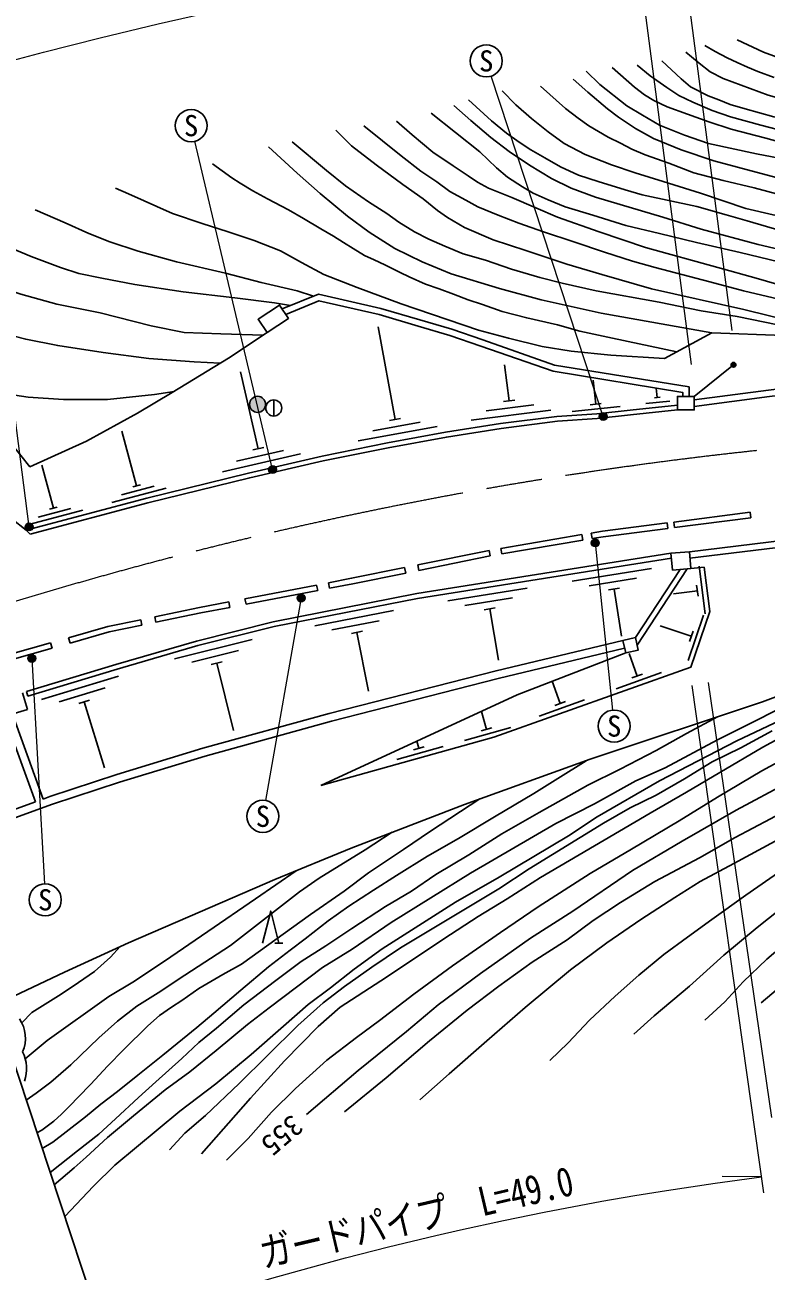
# Model space of a CAD drawing. Units: millimetres, scale not verified. Extents: x 40000 to 680000, y 20000 to 380000.
# Drawn here: x 89045 to 135234, y 262209 to 339906 of the extents above; entities that cross this region are included whole.
import ezdxf
from ezdxf.enums import TextEntityAlignment as Align

# ---------------------------------------------------------------- set-up
doc = ezdxf.new("R2010")
doc.units = ezdxf.units.MM
doc.header["$LTSCALE"] = 1000
doc.linetypes.add('CHAIN', pattern=[18.5, 12, -1.5, 3.5, -1.5])
doc.linetypes.add('DASHED', pattern=[7.5, 6, -1.5])
for name, color, linetype, lineweight in [('M-BGD', 7, 'Continuous', 25), ('M-BMK', 2, 'CHAIN', 13), ('M-BMK-OTRS', 5, 'Continuous', 25), ('M-STR-HTXT', 7, 'Continuous', 13), ('M-STR-STRC', 7, 'Continuous', 25)]:
    doc.layers.add(name, color=color, linetype=linetype, lineweight=lineweight)
doc.styles.add('ＭＳ ゴシック', font='')
doc.styles.get('ＭＳ ゴシック').set_extended_font_data('MS Gothic')

msp = doc.modelspace()

# ---------------------------------------------------------------- hatches: boundary and pattern name
at = {"layer": 'M-BGD'}
for points in [[(133054, 318716, -1), (133354, 318716, -0.41421), (133204, 318566, -0.41421)], [(103044, 316249, -1), (104044, 316249, -0.41421), (103544, 315749, -0.41421)]]:
    msp.add_hatch(color=256, dxfattribs=at).paths.add_polyline_path(points)
at = {"layer": 'M-STR-HTXT'}
for points in [[(125199, 315715, -1), (124970, 315271, -1)], [(104612, 312394, -0.41421), (104690, 312049, -0.41421), (104345, 311971, -1)], [(89458, 308803, -0.41421), (89500, 308452, -0.41421), (89149, 308410, -1)], [(124431, 307417, -1), (124750, 307802, -1)], [(106050, 304033, -1), (106462, 304316, -0.41421), (106398, 303969, -0.41421)], [(89307, 300223, -1), (89644, 300592, -1)]]:
    msp.add_hatch(color=256, dxfattribs=at).paths.add_polyline_path(points)

# ---------------------------------------------------------------- linework, layer by layer
at = {"layer": 'M-BGD'}
for p, q in [((112114, 315302), (111053, 321076)), ((119221, 316474), (118939, 318709)), ((130763, 316748), (133204, 318716)), ((103588, 313483), (102490, 318273)), ((124617, 316259), (124456, 317750)), ((128457, 316670), (128395, 317259)), ((104554, 316522), (104554, 315522)), ((118874, 316430), (119569, 316517)), ((124269, 316222), (124965, 316297)), ((127743, 316293), (129235, 316451)), ((128283, 316652), (128632, 316688)), ((116854, 315268), (121814, 315894)), ((117790, 315839), (120766, 316215)), ((123158, 315800), (126140, 316122)), ((109818, 313965), (114736, 314869)), ((110720, 314588), (113671, 315131)), ((111770, 315239), (112459, 315365)), ((96004, 311161), (95094, 314580)), ((101353, 312047), (106226, 313165)), ((102227, 312710), (105151, 313380)), ((103247, 313405), (103929, 313562)), ((90817, 309781), (90104, 312463)), ((94467, 310131), (97849, 311030)), ((95066, 310601), (97095, 311141)), ((95767, 311098), (96240, 311224)), ((89280, 308752), (92662, 309651)), ((89879, 309222), (91909, 309761)), ((90580, 309718), (91054, 309844)), ((129478, 308912), (134242, 309521)), ((134242, 309521), (134287, 309174)), ((129066, 308859), (129111, 308512)), ((129478, 308912), (129523, 308565)), ((129523, 308565), (134287, 309174)), ((89117, 308398), (89370, 308155)), ((118701, 307271), (123748, 308125)), ((118760, 306926), (123806, 307780)), ((123748, 308125), (123806, 307780)), ((124331, 308224), (124389, 307879)), ((113527, 306241), (117971, 307145)), ((117971, 307145), (118041, 306802)), ((118701, 307271), (118760, 306926)), ((113527, 306241), (113597, 305898)), ((113597, 305898), (118041, 306802)), ((131444, 303180), (131059, 306155)), ((112708, 306075), (112777, 305732)), ((128086, 306011), (123148, 305226)), ((127169, 305410), (124206, 304938)), ((127087, 301708), (129879, 305960)), ((127197, 301237), (130323, 305998)), ((130543, 306017), (131370, 306089)), ((102757, 304126), (107226, 304985)), ((102823, 303782), (107292, 304641)), ((107226, 304985), (107292, 304641)), ((107966, 305127), (108032, 304783)), ((120341, 304780), (115403, 303994)), ((126104, 304785), (125412, 304675)), ((125758, 304730), (126226, 301786)), ((130954, 304629), (129467, 304436)), ((130999, 304281), (130909, 304976)), ((101751, 303933), (101817, 303589)), ((102757, 304126), (102823, 303782)), ((119424, 304178), (116461, 303707)), ((112010, 303395), (107104, 302430)), ((118359, 303553), (117668, 303443)), ((118013, 303498), (118562, 300290)), ((130374, 300269), (131339, 303109)), ((96270, 302823), (96341, 302481)), ((97136, 303003), (97207, 302660)), ((111116, 302760), (108172, 302181)), ((130573, 301785), (128643, 302441)), ((91770, 301699), (91866, 301362)), ((103209, 301586), (98358, 300375)), ((110074, 302097), (109388, 301962)), ((109731, 302029), (110451, 298372)), ((130460, 301454), (130685, 302117)), ((90646, 301378), (90742, 301042)), ((102348, 300907), (99437, 300181)), ((127198, 299305), (126695, 300718)), ((101341, 300192), (100662, 300022)), ((101001, 300107), (102047, 295920)), ((94869, 299296), (90086, 297840)), ((125886, 298519), (128712, 299525)), ((126868, 299188), (127528, 299422)), ((94044, 298575), (91174, 297701)), ((122405, 297599), (121913, 298983)), ((89207, 297213), (88896, 298264)), ((89140, 298336), (89227, 298049)), ((93075, 297809), (92405, 297605)), ((92740, 297707), (94000, 293592)), ((121093, 296813), (123919, 297819)), ((122076, 297481), (122735, 297716)), ((87533, 296718), (89207, 297213)), ((88261, 296933), (90177, 291636)), ((117810, 295984), (117496, 297107)), ((87781, 296792), (89707, 291466)), ((116447, 295291), (119336, 296099)), ((117473, 295890), (118147, 296078)), ((112227, 294111), (115116, 294919)), ((113253, 294709), (113927, 294898)), ((113590, 294804), (113468, 295241)), ((89707, 291466), (83667, 289281)), ((104610, 282658), (105110, 282658))]:
    msp.add_line(p, q, dxfattribs=at)
for points in [[(184580, 334391), (181111, 334051), (178486, 333757), (175924, 333628), (172513, 333478), (169385, 333405), (166429, 333400), (162355, 333700), (158982, 334023), (155259, 334468), (151797, 334874), (148297, 335392), (145460, 335814), (142442, 336355), (138875, 336978), (136949, 337518), (135073, 338197), (133427, 338970)], [(130225, 338207), (130593, 337912), (131074, 337511), (131748, 336986), (132570, 336565), (135365, 335534), (138328, 334692), (139826, 334349), (140907, 334133), (142191, 333958), (143958, 333807), (147606, 333508), (149602, 333245), (151686, 332923), (153919, 332536), (156909, 332182), (159513, 331792), (163376, 331160)], [(135743, 336628), (134720, 336992), (134069, 337267), (133427, 337567), (132817, 337857), (132054, 338246), (131414, 338621)], [(154142, 328864), (151610, 329189), (148508, 329789), (146391, 330171), (142495, 331009), (140162, 331522), (137980, 332076), (135214, 332843), (133059, 333410), (131662, 333854), (130347, 334344), (129070, 334794), (128236, 335184), (127662, 335552), (127033, 336026), (125636, 337246)], [(127196, 337406), (128011, 336737), (129040, 335996), (129808, 335496), (130662, 335081), (131871, 334577), (133024, 334166), (134901, 333650), (138112, 332831), (140746, 332230), (143666, 331558), (147001, 330874), (151038, 330358), (154490, 329823), (156331, 329561)], [(159315, 330331), (158392, 330609), (156760, 330972), (154868, 331236), (151810, 331614), (149287, 331923), (146286, 332213), (143745, 332496), (141744, 332784), (140374, 333012), (138822, 333384), (137246, 333789), (135715, 334165), (133942, 334666), (132993, 334954), (132289, 335238), (131633, 335493), (130518, 336052), (129935, 336542), (128735, 337668)], [(123222, 336529), (124126, 335720), (125346, 334677), (126028, 334151), (127094, 333441), (128213, 332823), (129942, 332108), (131980, 331428), (134920, 330633), (137981, 329839), (141607, 329028), (144444, 328384), (146378, 328011), (149586, 327560), (153904, 326880)], [(124018, 337025), (124875, 336182), (126548, 334867), (127527, 334285), (128586, 333657), (130151, 333029), (131646, 332504), (134648, 331863), (137139, 331388), (139371, 330819), (143456, 329828), (146253, 329199), (154006, 327734)], [(118798, 335795), (119638, 334931), (120626, 334069), (121651, 333242), (122659, 332513), (123951, 331825), (125604, 331176), (127072, 330685), (128828, 330143), (131146, 329420), (133970, 328466), (135667, 328057), (137327, 327715), (139518, 327355), (141413, 326992), (142926, 326641), (145253, 326071), (146849, 325707), (150731, 324611), (152986, 323946)], [(153737, 325490), (149226, 326193), (144866, 326991), (142873, 327431), (141433, 327759), (139470, 328355), (137042, 329067), (134503, 329740), (132554, 330203), (130737, 330684), (129184, 331283), (127702, 331810), (126865, 332160), (126169, 332542), (125401, 332906), (124194, 333615), (123532, 334089), (122741, 334699), (121176, 336096)], [(115765, 334882), (116830, 333943), (118078, 332883), (119233, 332009), (120483, 331161), (121867, 330335), (123096, 329732), (124607, 329168), (126138, 328708), (128801, 327911), (131180, 327178), (134745, 326223), (138994, 325227), (141032, 324686), (143075, 324096), (145246, 323468), (147291, 322714)], [(151013, 322957), (149997, 323445), (147752, 324084), (143163, 325224), (139764, 326000), (138352, 326422), (136109, 327096), (134052, 327698), (132756, 328075), (130929, 328587), (127523, 329312), (126452, 329616), (124763, 330135), (123550, 330541), (122428, 331064), (121457, 331627), (120571, 332127), (119854, 332604), (119050, 333160), (118125, 333930), (116699, 335232)], [(144535, 322535), (143953, 322855), (142096, 323467), (139623, 324160), (136640, 324986), (133614, 325721), (130907, 326343), (128594, 326893), (126496, 327400), (124443, 328050), (122704, 328570), (121647, 329010), (120713, 329417), (120045, 329816), (119130, 330417), (118427, 330990), (117398, 331988), (114357, 334414)], [(108420, 333349), (109400, 332373), (110935, 331183), (112587, 329953), (113864, 329062), (114751, 328332), (115383, 327891), (116443, 327284), (118235, 326507), (120260, 325840), (122814, 324997), (125006, 324348), (128086, 323450), (133843, 322172), (138568, 321002)], [(142454, 320667), (141832, 320949), (140742, 321400), (136392, 322733), (133828, 323335), (131735, 323878), (128329, 324784), (126902, 325176), (125155, 325738), (123249, 326388), (121368, 327006), (119827, 327553), (118547, 328050), (117281, 328574), (116527, 328975), (115525, 329525), (114710, 330119), (113725, 330793), (112502, 331739), (110162, 333610)], [(112198, 333897), (113187, 333044), (114472, 331976), (115740, 331118), (116673, 330490), (117253, 330099), (117927, 329733), (119380, 329145), (120884, 328497), (122238, 327916), (124835, 327003), (127713, 326027), (132227, 324773), (134627, 324118), (137544, 323266), (139419, 322747), (141225, 322058), (142499, 321586), (143358, 321189), (143875, 320838)], [(137546, 320796), (135973, 321207), (133433, 321726), (131189, 322082), (128571, 322610), (124647, 323336), (122532, 323803), (121141, 324149), (119379, 324667), (117749, 325237), (116355, 325626), (115212, 326115), (114217, 326556), (113317, 327007), (112346, 327606), (111604, 328147), (110454, 328874), (109019, 329878), (107830, 330830), (105691, 332615)], [(104234, 332304), (106011, 330656), (107436, 329403), (109156, 327983), (110500, 326974), (112105, 325956), (113800, 325129), (115612, 324381), (118614, 323482), (121218, 322764), (124959, 321934), (131849, 320711)], [(129671, 319519), (125663, 320379), (123624, 320820), (122242, 321209), (120319, 321640), (118797, 322031), (117569, 322470), (116668, 322762), (115755, 323111), (114854, 323442), (114014, 323746), (112987, 324189), (112424, 324464), (111468, 324945), (110815, 325258), (110218, 325537), (109496, 325962), (108909, 326341), (108267, 326728), (107486, 327183), (106414, 327844), (105462, 328384), (104153, 329069), (103243, 329571), (102459, 330043), (101942, 330372), (100734, 331246)], [(128908, 319101), (125569, 319325), (123097, 319566), (121281, 319850), (119181, 320379), (117308, 320864), (112489, 322513), (109747, 323529), (107665, 324343), (106274, 325098), (104967, 325814), (103340, 326473), (101712, 327009), (100085, 327527), (98245, 328151), (95502, 329372), (94694, 329722)], [(107020, 322999), (106002, 323320), (103778, 323852), (101555, 324432), (98491, 325129), (96106, 325807), (94333, 326372), (93038, 326909), (91546, 327569), (89681, 328370)], [(105594, 322410), (104597, 322585), (102123, 322883), (98916, 323267), (95904, 323726), (93839, 324125), (92395, 324417), (91262, 324782), (89427, 325458), (86582, 326648), (85446, 327167)], [(89117, 308398), (88219, 309104), (87825, 310806), (86107, 312281), (84973, 314229), (84520, 315517), (83910, 318549), (82159, 321889), (81057, 325805)], [(81976, 326135), (82696, 323578), (86525, 315888), (89352, 312363), (92882, 313945), (96068, 315706), (98231, 316983), (101736, 319134), (104132, 320725)], [(103889, 320564), (101249, 320639), (98962, 320736), (96916, 321151), (93728, 321957), (91023, 322489), (88782, 323118), (84800, 324409), (83549, 324500), (82849, 324461)], [(105076, 322196), (107331, 323127), (111231, 322234), (113665, 321510), (115653, 320931), (117584, 320263), (122057, 318699), (130438, 317331), (130438, 316748)], [(105301, 321857), (107366, 322709), (111129, 321847), (113552, 321126), (115532, 320550), (117453, 319885), (121958, 318310), (130038, 316991), (130038, 316748)], [(83593, 321776), (86891, 320868), (89101, 320307), (91087, 319909), (93928, 319476), (96772, 319116), (99585, 318900), (101213, 318813)], [(128908, 319101), (131849, 320711), (136313, 320548), (138568, 321002), (140083, 320751), (141492, 320619), (142671, 320678), (146094, 321131)], [(130763, 316525), (135391, 317127), (140357, 317736), (145557, 318316), (148751, 318589), (152211, 318770), (160491, 319038), (167407, 319094), (173584, 318951), (179981, 318518), (184902, 318106), (190454, 317496), (197222, 316593), (202936, 315714), (209686, 314649), (214103, 313817), (218174, 312977), (225356, 311343), (230938, 309914), (235634, 308566), (240246, 306968), (251779, 303091), (265116, 298576), (280850, 293344)], [(85731, 317481), (86352, 317281), (87009, 317120), (88000, 316881), (89252, 316701), (91445, 316558), (94190, 316558), (97118, 316855), (98353, 317058)], [(89117, 308398), (96632, 310396), (102983, 311960), (107563, 313010), (111633, 313841), (115265, 314509), (118693, 315046), (122201, 315489), (124681, 315663), (126763, 315887), (129713, 316200)], [(89370, 308155), (96706, 310106), (103053, 311668), (107626, 312717), (111690, 313547), (115315, 314213), (118735, 314749), (122230, 315190), (124708, 315364), (126795, 315589), (129713, 315898)], [(130487, 306665), (138542, 307628), (144999, 308328), (149866, 308689), (155275, 309091), (159275, 309315), (162588, 309456), (167365, 309392), (173742, 309098), (179844, 308642), (186221, 308029), (190206, 307582), (197375, 306716), (206307, 305207), (212866, 303980), (217706, 302862), (221024, 302019)], [(124331, 308224), (125041, 308344), (129066, 308859)], [(124389, 307879), (125092, 307998), (129111, 308512)], [(129307, 306965), (113465, 304446), (104506, 302683), (99738, 301492), (94713, 300033), (89140, 298336)], [(129333, 306665), (113518, 304150), (104571, 302390), (99816, 301203), (94799, 299745), (89227, 298049)], [(87148, 278797), (91504, 280843), (95506, 282675), (99969, 284603), (104610, 286622), (109377, 288578), (116441, 291308), (124268, 294121), (135020, 297706), (141567, 300149), (144995, 301730), (146763, 302710), (151521, 305446)], [(107496, 292476), (118265, 295488), (130553, 299862), (131728, 303323), (131370, 306089)], [(107966, 305127), (109405, 305403), (112708, 306075)], [(108032, 304783), (109473, 305060), (112777, 305732)], [(97136, 303003), (99931, 303583), (101751, 303933)], [(101611, 269121), (102960, 270480), (104408, 272126), (105917, 273584), (107854, 275362), (109699, 276770), (111138, 277841), (113286, 279484), (115696, 281239), (118685, 283324), (121037, 284921), (124276, 286998), (126845, 288516), (129826, 290275), (132217, 291762), (134965, 293399), (138185, 295149), (140765, 296528), (144291, 298267), (147436, 299715), (149986, 300895), (153196, 302387), (155408, 303458), (157194, 304492)], [(97207, 302660), (100000, 303240), (101817, 303589)], [(158184, 303263), (156086, 302320), (153808, 301364), (151420, 300300), (149649, 299276), (147510, 298152), (144610, 296687), (141845, 295414), (139056, 294079), (136636, 292695), (133380, 290953), (130005, 289012), (126918, 287178), (123197, 284653), (120548, 282958), (117442, 280758), (114804, 278817), (112833, 277155), (109805, 274725), (106602, 271971)], [(91770, 301699), (94221, 302398), (96270, 302823)], [(91866, 301362), (94305, 302058), (96341, 302481)], [(108960, 272130), (111566, 274248), (114255, 276568), (116613, 278467), (118576, 279963), (120666, 281474), (122835, 282867), (124451, 284065), (126162, 285189), (128292, 286502), (131091, 287977), (133310, 289240), (135518, 290413), (138069, 291790), (140159, 292974), (142526, 294247), (145038, 295493), (147207, 296667), (150461, 298298), (152485, 299406), (154873, 300630), (157122, 301753), (158735, 302579)], [(126308, 301526), (118411, 299638), (108013, 296978), (100141, 294802), (94781, 293176), (90603, 291790), (90177, 291636)], [(159299, 301880), (156604, 300628), (154286, 299445), (152375, 298400), (149288, 296756), (146015, 294887), (142927, 293172), (138993, 290842), (135810, 289013), (133230, 287618), (131131, 286504), (129547, 285497), (127426, 284133), (125316, 282680), (123046, 280998), (120218, 278639), (117829, 276558), (115489, 274497), (113659, 272886)], [(126422, 301039), (118531, 299153), (108141, 296495), (100280, 294322), (94933, 292700), (90767, 291317), (83824, 288806)], [(86685, 300190), (88151, 300666), (90646, 301378)], [(86793, 299857), (88253, 300332), (90742, 301042)], [(126490, 300747), (119731, 298142), (107496, 292476)], [(121753, 275336), (122897, 276450), (124230, 277852), (125822, 279353), (127307, 280650), (128859, 281943), (130341, 283036), (131857, 284125), (133976, 285646), (136225, 287198), (138467, 288693), (140596, 290175), (142616, 291358), (145057, 292905), (147107, 294138), (149060, 295285), (150782, 296339), (152662, 297413), (154194, 298249), (155979, 299317), (157631, 300242), (159054, 300948), (159775, 301288)], [(160152, 300820), (158456, 299882), (156456, 298718), (154705, 297724), (152683, 296517), (150833, 295324), (149031, 294020), (146882, 292687), (144729, 291133), (142590, 289760), (140698, 288246), (138159, 286404), (136687, 285240), (134681, 283633), (132609, 281901), (130464, 279965), (128262, 278123), (126987, 276977)], [(131420, 277844), (132656, 278999), (133811, 280244), (135280, 281661), (136665, 282836), (137960, 284091), (139497, 285428), (141120, 286773), (143046, 288320), (144500, 289475), (146007, 290613), (148148, 292087), (150732, 293823), (152884, 295217), (154302, 296186), (155916, 297132), (157549, 298058), (159163, 299004), (160839, 299968)], [(90871, 267586), (92106, 268650), (92866, 269305), (94182, 270544), (95807, 271896), (97780, 273515), (99325, 274634), (100973, 275965), (102926, 277583), (104272, 278617), (107592, 281128), (109429, 282289), (111879, 283945), (116816, 287028), (122138, 290119), (124532, 291347), (127123, 292765), (128952, 293590), (132201, 295322), (138119, 298304), (139570, 299128), (139872, 299370), (140067, 299589)], [(161424, 299241), (159701, 298406), (157589, 297271), (156035, 296275), (154180, 295108), (152386, 293853), (150601, 292506), (148368, 290771), (146334, 289226), (144141, 287392), (142386, 285836), (140292, 283952), (138230, 281791), (136933, 280623), (134930, 278940)], [(90617, 268351), (92316, 269711), (93646, 270746), (94689, 271694), (96126, 273027), (97203, 274017), (98827, 275454), (99876, 276465), (100984, 277358), (102689, 278810), (104679, 280324), (106271, 281503), (107800, 282493), (109419, 283563), (111514, 284933), (113135, 285906), (114650, 286939), (116718, 288167), (118769, 289463), (121090, 290803), (124119, 292513), (126147, 293502), (128391, 294671), (130280, 295727), (132199, 296765)], [(91526, 265614), (93321, 267501), (94640, 268821), (98691, 272170), (100937, 273875), (103135, 275710), (105151, 277479), (106687, 278840), (108096, 279859), (109568, 281041), (111313, 282306), (115888, 285214), (118609, 286769), (122931, 289352), (124707, 290529), (128596, 292767), (133412, 295269), (136480, 296719)], [(137521, 296219), (135037, 294872), (132355, 293302), (130269, 292078), (128015, 290755), (126097, 289638), (123595, 288161), (121180, 286746), (119101, 285411), (117294, 284317), (115152, 282933), (113067, 281527), (111221, 280306), (108699, 278658), (107320, 277458), (105224, 275313), (103109, 272999), (100043, 269528)], [(98055, 269760), (99017, 270800), (100291, 271899), (102394, 273912), (104172, 275660), (106059, 277524), (107636, 278931), (108958, 279950), (110657, 281157), (112449, 282361), (118577, 286051), (120471, 287285), (125112, 290144), (126756, 291083), (128387, 291892), (130160, 292910), (131879, 293955), (133653, 294838), (135619, 295901)], [(90118, 269853), (90789, 270247), (91617, 270883), (92816, 271827), (93782, 272624), (94822, 273405), (96084, 274418), (97639, 275675), (99749, 277396), (100812, 278290), (102500, 279719), (104221, 281184), (105583, 282220), (106506, 282933), (107946, 284038), (109230, 284966), (110762, 285960), (112201, 286871), (114138, 288068), (116071, 289188), (118320, 290534), (120757, 291992), (122248, 292921), (124014, 294029)], [(89793, 270830), (90105, 270994), (90430, 271250), (90846, 271557), (91327, 271990), (91862, 272538), (92372, 273050), (93158, 273867), (94187, 274979), (95201, 276025), (96711, 277491), (97433, 278143), (98183, 278666), (98825, 279080), (99881, 279829), (101374, 280710), (102543, 281351), (106842, 284434), (108934, 285901), (110457, 287036), (112635, 288503), (114322, 289628), (117398, 291652)], [(89120, 272859), (89739, 273307), (90650, 273996), (91904, 275065), (93646, 276761), (94814, 277788), (96027, 278731), (97348, 279559), (99004, 280663), (101856, 282505), (106164, 285853), (107373, 286701), (110248, 288473), (111937, 289567)], [(89063, 275441), (90431, 276575), (94267, 279326), (95766, 280214), (97733, 281523), (100452, 283379), (103419, 285421), (105944, 287169)], [(103860, 282658), (104360, 284658), (104860, 282658)], [(88849, 277694), (89478, 278325), (91294, 279482), (92389, 280200), (93385, 280897), (94371, 281783), (94990, 282438)]]:
    msp.add_lwpolyline(points, dxfattribs=at)
for points in [[(104132, 320725), (105465, 321610), (104912, 322443), (103579, 321558)], [(129713, 315898), (130763, 315898), (130763, 316748), (129713, 316748)], [(129397, 305918), (130543, 306017), (130453, 307063), (129307, 306965)], [(126490, 300747), (127269, 300929), (127087, 301708), (126308, 301526)]]:
    msp.add_lwpolyline(points, close=True, dxfattribs=at)
at = {"layer": 'M-BGD', "linetype": 'DASHED'}
for points in [[(130763, 316121), (135441, 316730), (140403, 317338), (145596, 317917), (148778, 318190), (152228, 318371), (160499, 318638), (167404, 318693), (173566, 318551), (179951, 318119), (184863, 317708), (190406, 317099), (197165, 316197), (202874, 315319), (209618, 314255), (214025, 313424), (218089, 312586), (225262, 310954), (230833, 309527), (235514, 308185), (240117, 306589), (251651, 302712), (264989, 298196), (280721, 292965)], [(130453, 307063), (138497, 308025), (144963, 308727), (149836, 309088), (155249, 309490), (159256, 309715), (162582, 309856), (167377, 309792), (173767, 309497), (179878, 309041), (186262, 308427), (190252, 307980), (197432, 307112), (206377, 305601), (212948, 304372), (217801, 303250), (221144, 302401)]]:
    msp.add_lwpolyline(points, dxfattribs=at)
at = {"layer": 'M-BGD'}
for centre, radius in [((133204, 318716), 150), ((103544, 316249), 500), ((104554, 316022), 500)]:
    msp.add_circle(centre, radius, dxfattribs=at)
for centre, radius, start, end in [((86950, 276733), 2128, 336.3377, 34.67139), ((86714, 274814), 2431, 341.43896, 25.99505)]:
    msp.add_arc(centre, radius, start, end, dxfattribs=at)
at = {"layer": 'M-BMK'}
msp.add_arc((161201, 64779), 250000, 74.90086, 109.01876, dxfattribs=at)
at = {"layer": 'M-BMK-OTRS'}
msp.add_line((94044, 258028), (68769, 334149), dxfattribs=at)
at = {"layer": 'M-STR-HTXT'}
for p, q in [((133116, 320855), (129767, 346531)), ((130580, 318735), (127346, 343478)), ((125085, 315493), (118108, 336712)), ((104479, 312183), (99634, 332653)), ((89304, 308607), (86399, 331256)), ((124590, 307609), (125667, 297185)), ((106256, 304175), (104046, 291548)), ((89475, 300408), (90256, 286356)), ((135090, 267092), (130626, 298711)), ((135586, 271794), (131639, 298913)), ((134951, 268082), (132496, 268100))]:
    msp.add_line(p, q, dxfattribs=at)
for points in [[(81123, 335692), (83424, 336362), (87066, 337378), (90208, 338214), (93740, 339106), (97357, 339970), (100951, 340780), (105103, 341653), (108833, 342383), (115088, 343490), (118955, 344103), (124611, 344900), (127945, 345315), (129897, 345539)], [(93897, 258472), (95181, 258858), (97133, 259511), (99282, 260205), (102221, 261112), (104437, 261764), (106767, 262420), (109027, 263029), (111714, 263717), (114645, 264423), (116189, 264777), (118868, 265361), (121406, 265880), (125000, 266558), (127047, 266914), (129021, 267238), (132070, 267699), (134951, 268082)]]:
    msp.add_lwpolyline(points, dxfattribs=at)
for centre in [(125085, 315493), (104479, 312183), (89304, 308607), (124590, 307609), (106256, 304175), (89475, 300408)]:
    msp.add_circle(centre, 250, dxfattribs=at)
at = {"layer": 'M-STR-STRC'}
for centre in [(117796, 337662), (99403, 333626), (125770, 296190), (103874, 290563), (90311, 285357)]:
    msp.add_circle(centre, 1000, dxfattribs=at)

# ---------------------------------------------------------------- texts
at = {"layer": 'M-BGD', "style": 'ＭＳ ゴシック'}
msp.add_text('355', height=1320, rotation=220.691, dxfattribs=at).set_placement((105078, 270660), align=Align.MIDDLE_CENTER)
at = {"layer": 'M-STR-HTXT', "style": 'ＭＳ ゴシック', "width": 0.8}
msp.add_text('ガードパイプ\u3000L=49.0', height=1833, rotation=13.248, dxfattribs=at).set_placement((113776, 264161), align=Align.BOTTOM_CENTER)
at = {"layer": 'M-STR-STRC', "style": 'ＭＳ ゴシック'}
for p in [(117796, 337662), (99403, 333626), (125770, 296190), (103874, 290563), (90311, 285357)]:
    msp.add_text('S', height=1320, dxfattribs=at).set_placement(p, align=Align.MIDDLE_CENTER)

doc.saveas('drawing.dxf')
